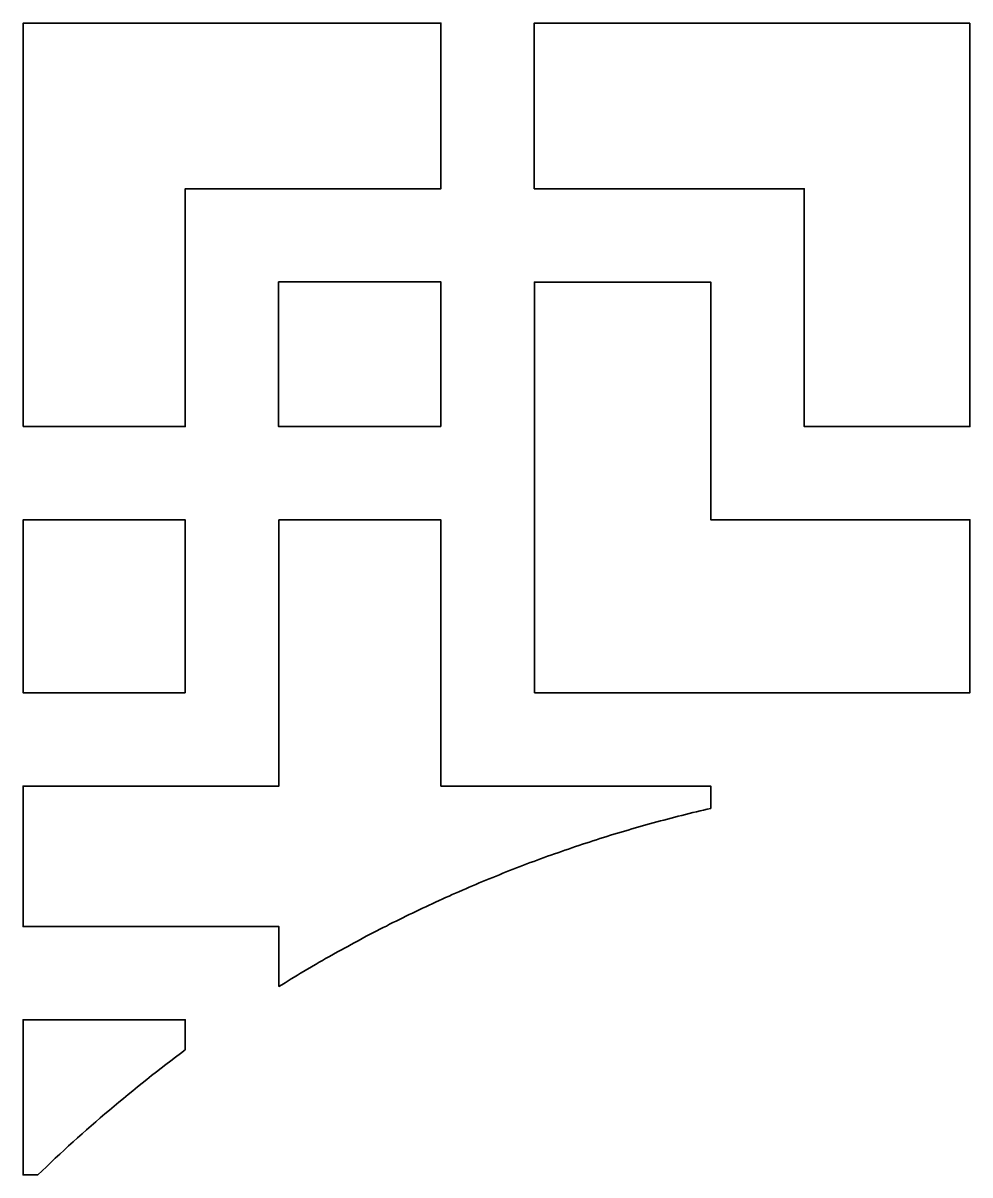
# Model space of a CAD drawing. Header units: centimetres. Extents: x 24 to 482, y -156 to 120.
# Drawn here: x 56.18 to 74.45, y 2.38 to 24.61 of the extents above; entities that cross this region are included whole.
import ezdxf

# ---------------------------------------------------------------- set-up
doc = ezdxf.new("R2010")
doc.units = ezdxf.units.CM
doc.header["$MEASUREMENT"] = 0
doc.layers.add('layer 1', color=7, linetype='Continuous')

msp = doc.modelspace()

# ---------------------------------------------------------------- linework, layer by layer
at = {"layer": 'layer 1', "color": 250, "lineweight": 35}
for points, knots in [([(56.18332, 16.82246), (56.18332, 16.82246), (59.30832, 16.82246), (59.30832, 16.82246), (59.30832, 16.82246), (59.30832, 16.82246), (59.30832, 21.41246), (59.30832, 21.41246), (59.30832, 21.41246), (59.30832, 21.41246), (64.24082, 21.41246), (64.24082, 21.41246), (64.24082, 21.41246), (64.24082, 21.41246), (64.24082, 24.60996), (64.24082, 24.60996), (64.24082, 24.60996), (64.24082, 24.60996), (56.18332, 24.60996), (56.18332, 24.60996), (56.18332, 24.60996), (56.18332, 24.60996), (56.18332, 16.82246), (56.18332, 16.82246)], [0, 0, 0, 0, 0.14285714, 0.14285714, 0.14285714, 0.14285714, 0.28571429, 0.28571429, 0.28571429, 0.28571429, 0.42857143, 0.42857143, 0.42857143, 0.42857143, 0.57142857, 0.57142857, 0.57142857, 0.57142857, 0.71428571, 0.71428571, 0.71428571, 0.71428571, 1, 1, 1, 1]), ([(74.44582, 24.60996), (74.44582, 24.60996), (74.44582, 16.82246), (74.44582, 16.82246), (74.44582, 16.82246), (74.44582, 16.82246), (71.24832, 16.82246), (71.24832, 16.82246), (71.24832, 16.82246), (71.24832, 16.82246), (71.24832, 21.41246), (71.24832, 21.41246), (71.24832, 21.41246), (71.24832, 21.41246), (66.04082, 21.41246), (66.04082, 21.41246), (66.04082, 21.41246), (66.04082, 21.41246), (66.04082, 24.60996), (66.04082, 24.60996), (66.04082, 24.60996), (66.04082, 24.60996), (74.44582, 24.60996), (74.44582, 24.60996)], [0, 0, 0, 0, 0.14285714, 0.14285714, 0.14285714, 0.14285714, 0.28571429, 0.28571429, 0.28571429, 0.28571429, 0.42857143, 0.42857143, 0.42857143, 0.42857143, 0.57142857, 0.57142857, 0.57142857, 0.57142857, 0.71428571, 0.71428571, 0.71428571, 0.71428571, 1, 1, 1, 1]), ([(64.24082, 16.82246), (64.24082, 16.82246), (61.10832, 16.82246), (61.10832, 16.82246), (61.10832, 16.82246), (61.10832, 16.82246), (61.10832, 19.61246), (61.10832, 19.61246), (61.10832, 19.61246), (61.10832, 19.61246), (64.24082, 19.61246), (64.24082, 19.61246), (64.24082, 19.61246), (64.24082, 19.61246), (64.24082, 16.82246), (64.24082, 16.82246)], [0, 0, 0, 0, 0.2, 0.2, 0.2, 0.2, 0.4, 0.4, 0.4, 0.4, 0.6, 0.6, 0.6, 0.6, 1, 1, 1, 1]), ([(66.04332, 11.68496), (66.04332, 11.68496), (74.44582, 11.68496), (74.44582, 11.68496), (74.44582, 11.68496), (74.44582, 11.68496), (74.44582, 15.02246), (74.44582, 15.02246), (74.44582, 15.02246), (74.44582, 15.02246), (69.44581, 15.02246), (69.44581, 15.02246), (69.44581, 15.02246), (69.44581, 15.02246), (69.44581, 19.60996), (69.44581, 19.60996), (69.44581, 19.60996), (69.44581, 19.60996), (66.04332, 19.60996), (66.04332, 19.60996), (66.04332, 19.60996), (66.04332, 19.60996), (66.04332, 11.68496), (66.04332, 11.68496)], [0, 0, 0, 0, 0.14285714, 0.14285714, 0.14285714, 0.14285714, 0.28571429, 0.28571429, 0.28571429, 0.28571429, 0.42857143, 0.42857143, 0.42857143, 0.42857143, 0.57142857, 0.57142857, 0.57142857, 0.57142857, 0.71428571, 0.71428571, 0.71428571, 0.71428571, 1, 1, 1, 1]), ([(69.44832, 9.45246), (69.44832, 9.45246), (69.44581, 9.88246), (69.44581, 9.88246), (69.44581, 9.88246), (69.44581, 9.88246), (64.24082, 9.88246), (64.24082, 9.88246), (64.24082, 9.88246), (64.24082, 9.88246), (64.24082, 15.01996), (64.24082, 15.01996), (64.24082, 15.01996), (64.24082, 15.01996), (61.11332, 15.01996), (61.11332, 15.01996), (61.11332, 15.01996), (61.11332, 15.01996), (61.11332, 9.88246), (61.11332, 9.88246), (61.11332, 9.88246), (61.11332, 9.88246), (56.17832, 9.88246), (56.17832, 9.88246), (56.17832, 9.88246), (56.17832, 9.88246), (56.17832, 7.16996), (56.17832, 7.16996), (56.17832, 7.16996), (56.17832, 7.16996), (61.11332, 7.16996), (61.11332, 7.16996), (61.11332, 7.16996), (61.11332, 7.16996), (61.11332, 6.01496), (61.11332, 6.01496), (61.11332, 6.01496), (61.11332, 6.01496), (61.11332, 6.01496), (61.11332, 6.01496), (61.11332, 6.01496), (61.11332, 6.01496), (61.17332, 6.04996), (61.17332, 6.04996), (61.17332, 6.04996), (61.17332, 6.04996), (61.23332, 6.08746), (61.23332, 6.08746), (61.23332, 6.08746), (61.23332, 6.08746), (61.29082, 6.12496), (61.29082, 6.12496), (61.29082, 6.12496), (61.29082, 6.12496), (61.35082, 6.15996), (61.35082, 6.15996), (61.35082, 6.15996), (61.35082, 6.15996), (61.41082, 6.19746), (61.41082, 6.19746), (61.41082, 6.19746), (61.41082, 6.19746), (61.47082, 6.23246), (61.47082, 6.23246), (61.47082, 6.23246), (61.47082, 6.23246), (61.53082, 6.26996), (61.53082, 6.26996), (61.53082, 6.26996), (61.53082, 6.26996), (61.59082, 6.30496), (61.59082, 6.30496), (61.59082, 6.30496), (61.59082, 6.30496), (61.65082, 6.33996), (61.65082, 6.33996), (61.65082, 6.33996), (61.65082, 6.33996), (61.71082, 6.37496), (61.71082, 6.37496), (61.71082, 6.37496), (61.71082, 6.37496), (61.77332, 6.41246), (61.77332, 6.41246), (61.77332, 6.41246), (61.77332, 6.41246), (61.83332, 6.44746), (61.83332, 6.44746), (61.83332, 6.44746), (61.83332, 6.44746), (61.89332, 6.48246), (61.89332, 6.48246), (61.89332, 6.48246), (61.89332, 6.48246), (61.95332, 6.51746), (61.95332, 6.51746), (61.95332, 6.51746), (61.95332, 6.51746), (62.01582, 6.55246), (62.01582, 6.55246), (62.01582, 6.55246), (62.01582, 6.55246), (62.07582, 6.58496), (62.07582, 6.58496), (62.07582, 6.58496), (62.07582, 6.58496), (62.13582, 6.61996), (62.13582, 6.61996), (62.13582, 6.61996), (62.13582, 6.61996), (62.19832, 6.65496), (62.19832, 6.65496), (62.19832, 6.65496), (62.19832, 6.65496), (62.25832, 6.68996), (62.25832, 6.68996), (62.25832, 6.68996), (62.25832, 6.68996), (62.32082, 6.72246), (62.32082, 6.72246), (62.32082, 6.72246), (62.32082, 6.72246), (62.38082, 6.75746), (62.38082, 6.75746), (62.38082, 6.75746), (62.38082, 6.75746), (62.44332, 6.78996), (62.44332, 6.78996), (62.44332, 6.78996), (62.44332, 6.78996), (62.50582, 6.82496), (62.50582, 6.82496), (62.50582, 6.82496), (62.50582, 6.82496), (62.56582, 6.85746), (62.56582, 6.85746), (62.56582, 6.85746), (62.56582, 6.85746), (62.62832, 6.88996), (62.62832, 6.88996), (62.62832, 6.88996), (62.62832, 6.88996), (62.69082, 6.92496), (62.69082, 6.92496), (62.69082, 6.92496), (62.69082, 6.92496), (62.75082, 6.95746), (62.75082, 6.95746), (62.75082, 6.95746), (62.75082, 6.95746), (62.81332, 6.98996), (62.81332, 6.98996), (62.81332, 6.98996), (62.81332, 6.98996), (62.87582, 7.02246), (62.87582, 7.02246), (62.87582, 7.02246), (62.87582, 7.02246), (62.93832, 7.05496), (62.93832, 7.05496), (62.93832, 7.05496), (62.93832, 7.05496), (63.00082, 7.08746), (63.00082, 7.08746), (63.00082, 7.08746), (63.00082, 7.08746), (63.06332, 7.11996), (63.06332, 7.11996), (63.06332, 7.11996), (63.06332, 7.11996), (63.12582, 7.15246), (63.12582, 7.15246), (63.12582, 7.15246), (63.12582, 7.15246), (63.18832, 7.18246), (63.18832, 7.18246), (63.18832, 7.18246), (63.18832, 7.18246), (63.25082, 7.21496), (63.25082, 7.21496), (63.25082, 7.21496), (63.25082, 7.21496), (63.31331, 7.24746), (63.31331, 7.24746), (63.31331, 7.24746), (63.31331, 7.24746), (63.37582, 7.27746), (63.37582, 7.27746), (63.37582, 7.27746), (63.37582, 7.27746), (63.44082, 7.30996), (63.44082, 7.30996), (63.44082, 7.30996), (63.44082, 7.30996), (63.50332, 7.33996), (63.50332, 7.33996), (63.50332, 7.33996), (63.50332, 7.33996), (63.56582, 7.37246), (63.56582, 7.37246), (63.56582, 7.37246), (63.56582, 7.37246), (63.62831, 7.40246), (63.62831, 7.40246), (63.62831, 7.40246), (63.62831, 7.40246), (63.69332, 7.43246), (63.69332, 7.43246), (63.69332, 7.43246), (63.69332, 7.43246), (63.75582, 7.46246), (63.75582, 7.46246), (63.75582, 7.46246), (63.75582, 7.46246), (63.81832, 7.49496), (63.81832, 7.49496), (63.81832, 7.49496), (63.81832, 7.49496), (63.88332, 7.52496), (63.88332, 7.52496), (63.88332, 7.52496), (63.88332, 7.52496), (63.94581, 7.55496), (63.94581, 7.55496), (63.94581, 7.55496), (63.94581, 7.55496), (64.01082, 7.58496), (64.01082, 7.58496), (64.01082, 7.58496), (64.01082, 7.58496), (64.07332, 7.61246), (64.07332, 7.61246), (64.07332, 7.61246), (64.07332, 7.61246), (64.13832, 7.64246), (64.13832, 7.64246), (64.13832, 7.64246), (64.13832, 7.64246), (64.20332, 7.67246), (64.20332, 7.67246), (64.20332, 7.67246), (64.20332, 7.67246), (64.26581, 7.70246), (64.26581, 7.70246), (64.26581, 7.70246), (64.26581, 7.70246), (64.33082, 7.72996), (64.33082, 7.72996), (64.33082, 7.72996), (64.33082, 7.72996), (64.39582, 7.75996), (64.39582, 7.75996), (64.39582, 7.75996), (64.39582, 7.75996), (64.45832, 7.78746), (64.45832, 7.78746), (64.45832, 7.78746), (64.45832, 7.78746), (64.52331, 7.81746), (64.52331, 7.81746), (64.52331, 7.81746), (64.52331, 7.81746), (64.58832, 7.84496), (64.58832, 7.84496), (64.58832, 7.84496), (64.58832, 7.84496), (64.65332, 7.87246), (64.65332, 7.87246), (64.65332, 7.87246), (64.65332, 7.87246), (64.71832, 7.90246), (64.71832, 7.90246), (64.71832, 7.90246), (64.71832, 7.90246), (64.78332, 7.92996), (64.78332, 7.92996), (64.78332, 7.92996), (64.78332, 7.92996), (64.84832, 7.95746), (64.84832, 7.95746), (64.84832, 7.95746), (64.84832, 7.95746), (64.91332, 7.98496), (64.91332, 7.98496), (64.91332, 7.98496), (64.91332, 7.98496), (64.97831, 8.01246), (64.97831, 8.01246), (64.97831, 8.01246), (64.97831, 8.01246), (65.04332, 8.03996), (65.04332, 8.03996), (65.04332, 8.03996), (65.04332, 8.03996), (65.10832, 8.06746), (65.10832, 8.06746), (65.10832, 8.06746), (65.10832, 8.06746), (65.17332, 8.09496), (65.17332, 8.09496), (65.17332, 8.09496), (65.17332, 8.09496), (65.23831, 8.11996), (65.23831, 8.11996), (65.23831, 8.11996), (65.23831, 8.11996), (65.30332, 8.14746), (65.30332, 8.14746), (65.30332, 8.14746), (65.30332, 8.14746), (65.37082, 8.17246), (65.37082, 8.17246), (65.37082, 8.17246), (65.37082, 8.17246), (65.43581, 8.19996), (65.43581, 8.19996), (65.43581, 8.19996), (65.43581, 8.19996), (65.50082, 8.22496), (65.50082, 8.22496), (65.50082, 8.22496), (65.50082, 8.22496), (65.56582, 8.25246), (65.56582, 8.25246), (65.56582, 8.25246), (65.56582, 8.25246), (65.63331, 8.27746), (65.63331, 8.27746), (65.63331, 8.27746), (65.63331, 8.27746), (65.69832, 8.30246), (65.69832, 8.30246), (65.69832, 8.30246), (65.69832, 8.30246), (65.76582, 8.32996), (65.76582, 8.32996), (65.76582, 8.32996), (65.76582, 8.32996), (65.83082, 8.35496), (65.83082, 8.35496), (65.83082, 8.35496), (65.83082, 8.35496), (65.89832, 8.37996), (65.89832, 8.37996), (65.89832, 8.37996), (65.89832, 8.37996), (65.96332, 8.40496), (65.96332, 8.40496), (65.96332, 8.40496), (65.96332, 8.40496), (66.03081, 8.42996), (66.03081, 8.42996), (66.03081, 8.42996), (66.03081, 8.42996), (66.09582, 8.45496), (66.09582, 8.45496), (66.09582, 8.45496), (66.09582, 8.45496), (66.16332, 8.47746), (66.16332, 8.47746), (66.16332, 8.47746), (66.16332, 8.47746), (66.23081, 8.50246), (66.23081, 8.50246), (66.23081, 8.50246), (66.23081, 8.50246), (66.29582, 8.52746), (66.29582, 8.52746), (66.29582, 8.52746), (66.29582, 8.52746), (66.36332, 8.54996), (66.36332, 8.54996), (66.36332, 8.54996), (66.36332, 8.54996), (66.43082, 8.57496), (66.43082, 8.57496), (66.43082, 8.57496), (66.43082, 8.57496), (66.49832, 8.59746), (66.49832, 8.59746), (66.49832, 8.59746), (66.49832, 8.59746), (66.56332, 8.62246), (66.56332, 8.62246), (66.56332, 8.62246), (66.56332, 8.62246), (66.63082, 8.64496), (66.63082, 8.64496), (66.63082, 8.64496), (66.63082, 8.64496), (66.69832, 8.66746), (66.69832, 8.66746), (66.69832, 8.66746), (66.69832, 8.66746), (66.76581, 8.69246), (66.76581, 8.69246), (66.76581, 8.69246), (66.76581, 8.69246), (66.83332, 8.71496), (66.83332, 8.71496), (66.83332, 8.71496), (66.83332, 8.71496), (66.90082, 8.73746), (66.90082, 8.73746), (66.90082, 8.73746), (66.90082, 8.73746), (66.96832, 8.75996), (66.96832, 8.75996), (66.96832, 8.75996), (66.96832, 8.75996), (67.03582, 8.78246), (67.03582, 8.78246), (67.03582, 8.78246), (67.03582, 8.78246), (67.10331, 8.80246), (67.10331, 8.80246), (67.10331, 8.80246), (67.10331, 8.80246), (67.17082, 8.82496), (67.17082, 8.82496), (67.17082, 8.82496), (67.17082, 8.82496), (67.23832, 8.84746), (67.23832, 8.84746), (67.23832, 8.84746), (67.23832, 8.84746), (67.30582, 8.86996), (67.30582, 8.86996), (67.30582, 8.86996), (67.30582, 8.86996), (67.37582, 8.88996), (67.37582, 8.88996), (67.37582, 8.88996), (67.37582, 8.88996), (67.44332, 8.91246), (67.44332, 8.91246), (67.44332, 8.91246), (67.44332, 8.91246), (67.51082, 8.93246), (67.51082, 8.93246), (67.51082, 8.93246), (67.51082, 8.93246), (67.57831, 8.95246), (67.57831, 8.95246), (67.57831, 8.95246), (67.57831, 8.95246), (67.64832, 8.97496), (67.64832, 8.97496), (67.64832, 8.97496), (67.64832, 8.97496), (67.71582, 8.99496), (67.71582, 8.99496), (67.71582, 8.99496), (67.71582, 8.99496), (67.78332, 9.01496), (67.78332, 9.01496), (67.78332, 9.01496), (67.78332, 9.01496), (67.85332, 9.03496), (67.85332, 9.03496), (67.85332, 9.03496), (67.85332, 9.03496), (67.92082, 9.05496), (67.92082, 9.05496), (67.92082, 9.05496), (67.92082, 9.05496), (67.99082, 9.07496), (67.99082, 9.07496), (67.99082, 9.07496), (67.99082, 9.07496), (68.05832, 9.09496), (68.05832, 9.09496), (68.05832, 9.09496), (68.05832, 9.09496), (68.12832, 9.11496), (68.12832, 9.11496), (68.12832, 9.11496), (68.12832, 9.11496), (68.19581, 9.13496), (68.19581, 9.13496), (68.19581, 9.13496), (68.19581, 9.13496), (68.26582, 9.15246), (68.26582, 9.15246), (68.26582, 9.15246), (68.26582, 9.15246), (68.33331, 9.17246), (68.33331, 9.17246), (68.33331, 9.17246), (68.33331, 9.17246), (68.40332, 9.19246), (68.40332, 9.19246), (68.40332, 9.19246), (68.40332, 9.19246), (68.47331, 9.20996), (68.47331, 9.20996), (68.47331, 9.20996), (68.47331, 9.20996), (68.54082, 9.22746), (68.54082, 9.22746), (68.54082, 9.22746), (68.54082, 9.22746), (68.61081, 9.24746), (68.61081, 9.24746), (68.61081, 9.24746), (68.61081, 9.24746), (68.68082, 9.26496), (68.68082, 9.26496), (68.68082, 9.26496), (68.68082, 9.26496), (68.75081, 9.28246), (68.75081, 9.28246), (68.75081, 9.28246), (68.75081, 9.28246), (68.81832, 9.29996), (68.81832, 9.29996), (68.81832, 9.29996), (68.81832, 9.29996), (68.88831, 9.31746), (68.88831, 9.31746), (68.88831, 9.31746), (68.88831, 9.31746), (68.95832, 9.33496), (68.95832, 9.33496), (68.95832, 9.33496), (68.95832, 9.33496), (69.02831, 9.35246), (69.02831, 9.35246), (69.02831, 9.35246), (69.02831, 9.35246), (69.09832, 9.36996), (69.09832, 9.36996), (69.09832, 9.36996), (69.09832, 9.36996), (69.16832, 9.38746), (69.16832, 9.38746), (69.16832, 9.38746), (69.16832, 9.38746), (69.23832, 9.40246), (69.23832, 9.40246), (69.23832, 9.40246), (69.23832, 9.40246), (69.30832, 9.41996), (69.30832, 9.41996), (69.30832, 9.41996), (69.30832, 9.41996), (69.37832, 9.43746), (69.37832, 9.43746), (69.37832, 9.43746), (69.37832, 9.43746), (69.44832, 9.45246), (69.44832, 9.45246)], [0, 0, 0, 0, 0.00719424, 0.00719424, 0.00719424, 0.00719424, 0.01438849, 0.01438849, 0.01438849, 0.01438849, 0.02158273, 0.02158273, 0.02158273, 0.02158273, 0.02877698, 0.02877698, 0.02877698, 0.02877698, 0.03597122, 0.03597122, 0.03597122, 0.03597122, 0.04316547, 0.04316547, 0.04316547, 0.04316547, 0.05035971, 0.05035971, 0.05035971, 0.05035971, 0.05755396, 0.05755396, 0.05755396, 0.05755396, 0.0647482, 0.0647482, 0.0647482, 0.0647482, 0.07194245, 0.07194245, 0.07194245, 0.07194245, 0.07913669, 0.07913669, 0.07913669, 0.07913669, 0.08633094, 0.08633094, 0.08633094, 0.08633094, 0.09352518, 0.09352518, 0.09352518, 0.09352518, 0.10071942, 0.10071942, 0.10071942, 0.10071942, 0.10791367, 0.10791367, 0.10791367, 0.10791367, 0.11510791, 0.11510791, 0.11510791, 0.11510791, 0.12230216, 0.12230216, 0.12230216, 0.12230216, 0.1294964, 0.1294964, 0.1294964, 0.1294964, 0.13669065, 0.13669065, 0.13669065, 0.13669065, 0.14388489, 0.14388489, 0.14388489, 0.14388489, 0.15107914, 0.15107914, 0.15107914, 0.15107914, 0.15827338, 0.15827338, 0.15827338, 0.15827338, 0.16546763, 0.16546763, 0.16546763, 0.16546763, 0.17266187, 0.17266187, 0.17266187, 0.17266187, 0.17985612, 0.17985612, 0.17985612, 0.17985612, 0.18705036, 0.18705036, 0.18705036, 0.18705036, 0.1942446, 0.1942446, 0.1942446, 0.1942446, 0.20143885, 0.20143885, 0.20143885, 0.20143885, 0.20863309, 0.20863309, 0.20863309, 0.20863309, 0.21582734, 0.21582734, 0.21582734, 0.21582734, 0.22302158, 0.22302158, 0.22302158, 0.22302158, 0.23021583, 0.23021583, 0.23021583, 0.23021583, 0.23741007, 0.23741007, 0.23741007, 0.23741007, 0.24460432, 0.24460432, 0.24460432, 0.24460432, 0.25179856, 0.25179856, 0.25179856, 0.25179856, 0.25899281, 0.25899281, 0.25899281, 0.25899281, 0.26618705, 0.26618705, 0.26618705, 0.26618705, 0.27338129, 0.27338129, 0.27338129, 0.27338129, 0.28057554, 0.28057554, 0.28057554, 0.28057554, 0.28776978, 0.28776978, 0.28776978, 0.28776978, 0.29496403, 0.29496403, 0.29496403, 0.29496403, 0.30215827, 0.30215827, 0.30215827, 0.30215827, 0.30935252, 0.30935252, 0.30935252, 0.30935252, 0.31654676, 0.31654676, 0.31654676, 0.31654676, 0.32374101, 0.32374101, 0.32374101, 0.32374101, 0.33093525, 0.33093525, 0.33093525, 0.33093525, 0.3381295, 0.3381295, 0.3381295, 0.3381295, 0.34532374, 0.34532374, 0.34532374, 0.34532374, 0.35251799, 0.35251799, 0.35251799, 0.35251799, 0.35971223, 0.35971223, 0.35971223, 0.35971223, 0.36690647, 0.36690647, 0.36690647, 0.36690647, 0.37410072, 0.37410072, 0.37410072, 0.37410072, 0.38129496, 0.38129496, 0.38129496, 0.38129496, 0.38848921, 0.38848921, 0.38848921, 0.38848921, 0.39568345, 0.39568345, 0.39568345, 0.39568345, 0.4028777, 0.4028777, 0.4028777, 0.4028777, 0.41007194, 0.41007194, 0.41007194, 0.41007194, 0.41726619, 0.41726619, 0.41726619, 0.41726619, 0.42446043, 0.42446043, 0.42446043, 0.42446043, 0.43165468, 0.43165468, 0.43165468, 0.43165468, 0.43884892, 0.43884892, 0.43884892, 0.43884892, 0.44604317, 0.44604317, 0.44604317, 0.44604317, 0.45323741, 0.45323741, 0.45323741, 0.45323741, 0.46043165, 0.46043165, 0.46043165, 0.46043165, 0.4676259, 0.4676259, 0.4676259, 0.4676259, 0.47482014, 0.47482014, 0.47482014, 0.47482014, 0.48201439, 0.48201439, 0.48201439, 0.48201439, 0.48920863, 0.48920863, 0.48920863, 0.48920863, 0.49640288, 0.49640288, 0.49640288, 0.49640288, 0.50359712, 0.50359712, 0.50359712, 0.50359712, 0.51079137, 0.51079137, 0.51079137, 0.51079137, 0.51798561, 0.51798561, 0.51798561, 0.51798561, 0.52517986, 0.52517986, 0.52517986, 0.52517986, 0.5323741, 0.5323741, 0.5323741, 0.5323741, 0.53956835, 0.53956835, 0.53956835, 0.53956835, 0.54676259, 0.54676259, 0.54676259, 0.54676259, 0.55395683, 0.55395683, 0.55395683, 0.55395683, 0.56115108, 0.56115108, 0.56115108, 0.56115108, 0.56834532, 0.56834532, 0.56834532, 0.56834532, 0.57553957, 0.57553957, 0.57553957, 0.57553957, 0.58273381, 0.58273381, 0.58273381, 0.58273381, 0.58992806, 0.58992806, 0.58992806, 0.58992806, 0.5971223, 0.5971223, 0.5971223, 0.5971223, 0.60431655, 0.60431655, 0.60431655, 0.60431655, 0.61151079, 0.61151079, 0.61151079, 0.61151079, 0.61870504, 0.61870504, 0.61870504, 0.61870504, 0.62589928, 0.62589928, 0.62589928, 0.62589928, 0.63309353, 0.63309353, 0.63309353, 0.63309353, 0.64028777, 0.64028777, 0.64028777, 0.64028777, 0.64748201, 0.64748201, 0.64748201, 0.64748201, 0.65467626, 0.65467626, 0.65467626, 0.65467626, 0.6618705, 0.6618705, 0.6618705, 0.6618705, 0.66906475, 0.66906475, 0.66906475, 0.66906475, 0.67625899, 0.67625899, 0.67625899, 0.67625899, 0.68345324, 0.68345324, 0.68345324, 0.68345324, 0.69064748, 0.69064748, 0.69064748, 0.69064748, 0.69784173, 0.69784173, 0.69784173, 0.69784173, 0.70503597, 0.70503597, 0.70503597, 0.70503597, 0.71223022, 0.71223022, 0.71223022, 0.71223022, 0.71942446, 0.71942446, 0.71942446, 0.71942446, 0.72661871, 0.72661871, 0.72661871, 0.72661871, 0.73381295, 0.73381295, 0.73381295, 0.73381295, 0.74100719, 0.74100719, 0.74100719, 0.74100719, 0.74820144, 0.74820144, 0.74820144, 0.74820144, 0.75539568, 0.75539568, 0.75539568, 0.75539568, 0.76258993, 0.76258993, 0.76258993, 0.76258993, 0.76978417, 0.76978417, 0.76978417, 0.76978417, 0.77697842, 0.77697842, 0.77697842, 0.77697842, 0.78417266, 0.78417266, 0.78417266, 0.78417266, 0.79136691, 0.79136691, 0.79136691, 0.79136691, 0.79856115, 0.79856115, 0.79856115, 0.79856115, 0.8057554, 0.8057554, 0.8057554, 0.8057554, 0.81294964, 0.81294964, 0.81294964, 0.81294964, 0.82014388, 0.82014388, 0.82014388, 0.82014388, 0.82733813, 0.82733813, 0.82733813, 0.82733813, 0.83453237, 0.83453237, 0.83453237, 0.83453237, 0.84172662, 0.84172662, 0.84172662, 0.84172662, 0.84892086, 0.84892086, 0.84892086, 0.84892086, 0.85611511, 0.85611511, 0.85611511, 0.85611511, 0.86330935, 0.86330935, 0.86330935, 0.86330935, 0.8705036, 0.8705036, 0.8705036, 0.8705036, 0.87769784, 0.87769784, 0.87769784, 0.87769784, 0.88489209, 0.88489209, 0.88489209, 0.88489209, 0.89208633, 0.89208633, 0.89208633, 0.89208633, 0.89928058, 0.89928058, 0.89928058, 0.89928058, 0.90647482, 0.90647482, 0.90647482, 0.90647482, 0.91366906, 0.91366906, 0.91366906, 0.91366906, 0.92086331, 0.92086331, 0.92086331, 0.92086331, 0.92805755, 0.92805755, 0.92805755, 0.92805755, 0.9352518, 0.9352518, 0.9352518, 0.9352518, 0.94244604, 0.94244604, 0.94244604, 0.94244604, 0.94964029, 0.94964029, 0.94964029, 0.94964029, 0.95683453, 0.95683453, 0.95683453, 0.95683453, 0.96402878, 0.96402878, 0.96402878, 0.96402878, 0.97122302, 0.97122302, 0.97122302, 0.97122302, 0.97841727, 0.97841727, 0.97841727, 0.97841727, 0.98561151, 0.98561151, 0.98561151, 0.98561151, 1, 1, 1, 1]), ([(59.30832, 11.68496), (59.30832, 11.68496), (56.17832, 11.68496), (56.17832, 11.68496), (56.17832, 11.68496), (56.17832, 11.68496), (56.17832, 15.01996), (56.17832, 15.01996), (56.17832, 15.01996), (56.17832, 15.01996), (59.30832, 15.01996), (59.30832, 15.01996), (59.30832, 15.01996), (59.30832, 15.01996), (59.30832, 11.68496), (59.30832, 11.68496)], [0, 0, 0, 0, 0.2, 0.2, 0.2, 0.2, 0.4, 0.4, 0.4, 0.4, 0.6, 0.6, 0.6, 0.6, 1, 1, 1, 1]), ([(59.30832, 4.78996), (59.30832, 4.78996), (59.30832, 5.37246), (59.30832, 5.37246), (59.30832, 5.37246), (59.30832, 5.37246), (56.17832, 5.37246), (56.17832, 5.37246), (56.17832, 5.37246), (56.17832, 5.37246), (56.17832, 2.37746), (56.17832, 2.37746), (56.17832, 2.37746), (56.17832, 2.37746), (56.46332, 2.37746), (56.46332, 2.37746), (56.46332, 2.37746), (56.46332, 2.37746), (56.46332, 2.37746), (56.46332, 2.37746), (56.46332, 2.37746), (56.46332, 2.37746), (56.54832, 2.45746), (56.54832, 2.45746), (56.54832, 2.45746), (56.54832, 2.45746), (56.63082, 2.53746), (56.63082, 2.53746), (56.63082, 2.53746), (56.63082, 2.53746), (56.71582, 2.61996), (56.71582, 2.61996), (56.71582, 2.61996), (56.71582, 2.61996), (56.80082, 2.69996), (56.80082, 2.69996), (56.80082, 2.69996), (56.80082, 2.69996), (56.88582, 2.77746), (56.88582, 2.77746), (56.88582, 2.77746), (56.88582, 2.77746), (56.97082, 2.85746), (56.97082, 2.85746), (56.97082, 2.85746), (56.97082, 2.85746), (57.05832, 2.93746), (57.05832, 2.93746), (57.05832, 2.93746), (57.05832, 2.93746), (57.14332, 3.01496), (57.14332, 3.01496), (57.14332, 3.01496), (57.14332, 3.01496), (57.23082, 3.09246), (57.23082, 3.09246), (57.23082, 3.09246), (57.23082, 3.09246), (57.31832, 3.17246), (57.31832, 3.17246), (57.31832, 3.17246), (57.31832, 3.17246), (57.40332, 3.24996), (57.40332, 3.24996), (57.40332, 3.24996), (57.40332, 3.24996), (57.49082, 3.32496), (57.49082, 3.32496), (57.49082, 3.32496), (57.49082, 3.32496), (57.58082, 3.40246), (57.58082, 3.40246), (57.58082, 3.40246), (57.58082, 3.40246), (57.66832, 3.47996), (57.66832, 3.47996), (57.66832, 3.47996), (57.66832, 3.47996), (57.75582, 3.55496), (57.75582, 3.55496), (57.75582, 3.55496), (57.75582, 3.55496), (57.84582, 3.62996), (57.84582, 3.62996), (57.84582, 3.62996), (57.84582, 3.62996), (57.93332, 3.70496), (57.93332, 3.70496), (57.93332, 3.70496), (57.93332, 3.70496), (58.02332, 3.77996), (58.02332, 3.77996), (58.02332, 3.77996), (58.02332, 3.77996), (58.11332, 3.85496), (58.11332, 3.85496), (58.11332, 3.85496), (58.11332, 3.85496), (58.20332, 3.92996), (58.20332, 3.92996), (58.20332, 3.92996), (58.20332, 3.92996), (58.29332, 4.00246), (58.29332, 4.00246), (58.29332, 4.00246), (58.29332, 4.00246), (58.38582, 4.07746), (58.38582, 4.07746), (58.38582, 4.07746), (58.38582, 4.07746), (58.47582, 4.14996), (58.47582, 4.14996), (58.47582, 4.14996), (58.47582, 4.14996), (58.56832, 4.22246), (58.56832, 4.22246), (58.56832, 4.22246), (58.56832, 4.22246), (58.65832, 4.29496), (58.65832, 4.29496), (58.65832, 4.29496), (58.65832, 4.29496), (58.75082, 4.36746), (58.75082, 4.36746), (58.75082, 4.36746), (58.75082, 4.36746), (58.84332, 4.43746), (58.84332, 4.43746), (58.84332, 4.43746), (58.84332, 4.43746), (58.93582, 4.50996), (58.93582, 4.50996), (58.93582, 4.50996), (58.93582, 4.50996), (59.02832, 4.57996), (59.02832, 4.57996), (59.02832, 4.57996), (59.02832, 4.57996), (59.12082, 4.64996), (59.12082, 4.64996), (59.12082, 4.64996), (59.12082, 4.64996), (59.21582, 4.71996), (59.21582, 4.71996), (59.21582, 4.71996), (59.21582, 4.71996), (59.30832, 4.78996), (59.30832, 4.78996)], [0, 0, 0, 0, 0.02631579, 0.02631579, 0.02631579, 0.02631579, 0.05263158, 0.05263158, 0.05263158, 0.05263158, 0.07894737, 0.07894737, 0.07894737, 0.07894737, 0.10526316, 0.10526316, 0.10526316, 0.10526316, 0.13157895, 0.13157895, 0.13157895, 0.13157895, 0.15789474, 0.15789474, 0.15789474, 0.15789474, 0.18421053, 0.18421053, 0.18421053, 0.18421053, 0.21052632, 0.21052632, 0.21052632, 0.21052632, 0.23684211, 0.23684211, 0.23684211, 0.23684211, 0.26315789, 0.26315789, 0.26315789, 0.26315789, 0.28947368, 0.28947368, 0.28947368, 0.28947368, 0.31578947, 0.31578947, 0.31578947, 0.31578947, 0.34210526, 0.34210526, 0.34210526, 0.34210526, 0.36842105, 0.36842105, 0.36842105, 0.36842105, 0.39473684, 0.39473684, 0.39473684, 0.39473684, 0.42105263, 0.42105263, 0.42105263, 0.42105263, 0.44736842, 0.44736842, 0.44736842, 0.44736842, 0.47368421, 0.47368421, 0.47368421, 0.47368421, 0.5, 0.5, 0.5, 0.5, 0.52631579, 0.52631579, 0.52631579, 0.52631579, 0.55263158, 0.55263158, 0.55263158, 0.55263158, 0.57894737, 0.57894737, 0.57894737, 0.57894737, 0.60526316, 0.60526316, 0.60526316, 0.60526316, 0.63157895, 0.63157895, 0.63157895, 0.63157895, 0.65789474, 0.65789474, 0.65789474, 0.65789474, 0.68421053, 0.68421053, 0.68421053, 0.68421053, 0.71052632, 0.71052632, 0.71052632, 0.71052632, 0.73684211, 0.73684211, 0.73684211, 0.73684211, 0.76315789, 0.76315789, 0.76315789, 0.76315789, 0.78947368, 0.78947368, 0.78947368, 0.78947368, 0.81578947, 0.81578947, 0.81578947, 0.81578947, 0.84210526, 0.84210526, 0.84210526, 0.84210526, 0.86842105, 0.86842105, 0.86842105, 0.86842105, 0.89473684, 0.89473684, 0.89473684, 0.89473684, 0.92105263, 0.92105263, 0.92105263, 0.92105263, 0.94736842, 0.94736842, 0.94736842, 0.94736842, 1, 1, 1, 1])]:
    msp.add_open_spline(points, degree=3, knots=knots, dxfattribs=at)

doc.saveas('drawing.dxf')
